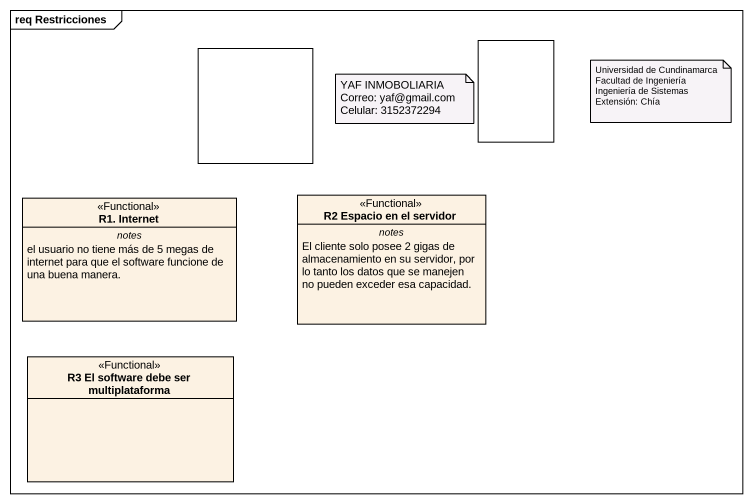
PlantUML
@startuml
mainframe req Restricciones
allowmixing
hide circle
hide empty members
rectangle " " as rectangle1
rectangle " " as rectangle2
class "R1. Internet" as R1_Internet <<Functional>> {
  -- notes --
  el usuario no tiene más de 5 megas de internet para que el software funcione de una buena manera.
}
class "R2 Espacio en el servidor" as R2_Espacio_en_el_servidor <<Functional>> {
  -- notes --
  El cliente solo posee 2 gigas de almacenamiento en su servidor, por lo tanto los datos que se manejen no pueden exceder esa capacidad.
}
class "R3 El software debe ser multiplataforma" as R3_El_software_debe_ser <<Functional>>
note as N1
  Universidad de Cundinamarca
  Facultad de Ingeniería
  Ingeniería de Sistemas
  Extensión: Chía
end note
note as N2
  YAF INMOBOLIARIA
  Correo: yaf@gmail.com
  Celular: 3152372294
end note
@enduml
